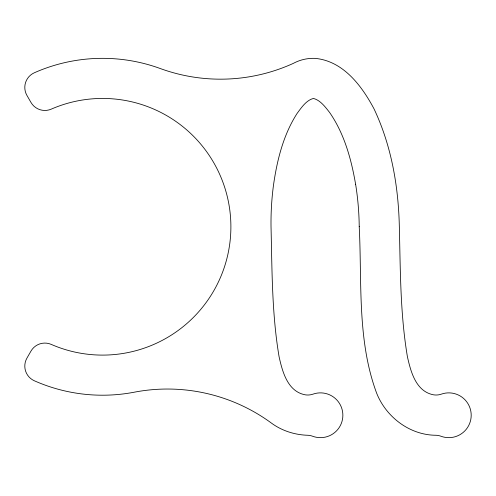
<?xml version="1.0" encoding="UTF-8"?>
<svg xmlns="http://www.w3.org/2000/svg" width="496" height="496" viewBox="0 0 496 496"><rect width="100%" height="100%" fill="white"/><g stroke="black" fill="none" stroke-linecap="round" stroke-linejoin="round"><path stroke-width="0.74" d="M355.601 184.258C351.292 159.092 344.274 133.598 329.555 112.394C325.258 106.962 320.397 100.254 313.447 98.437C306.206 100.26 301.339 107.725 297.073 113.466C283.266 134.968 277.016 160.363 273.457 185.392A286.688 286.688 0 0 0 271.027 226.771C272.099 270.171 271.82 313.9 279.105 356.829C282.46 371.851 287.661 391.598 305.313 394.835A16.039 16.039 0 0 0 313.069 394.122A22.401 22.401 0 0 1 342.866 415.474A22.401 22.401 0 0 1 312.672 436.257A16.039 16.039 0 0 0 307.663 435.265C294.698 434.868 281.778 430.77 271.324 423.02A175.776 175.776 0 0 0 133.629 392.317A168.435 168.435 0 0 1 34.348 380.779A16.039 16.039 0 0 1 26.939 358.106L30.963 351.112A16.039 16.039 0 0 1 51.28 344.416A128.334 128.334 0 0 0 230.888 226.771A128.334 128.334 0 0 0 51.28 109.126A16.039 16.039 0 0 1 30.963 102.424L26.939 95.437A16.039 16.039 0 0 1 34.348 72.763A168.435 168.435 0 0 1 160.363 68.566A175.776 175.776 0 0 0 293.353 63.364A42.247 42.247 0 0 1 315.109 58.367C343.22 60.996 361.683 85.696 373.978 108.767C391.239 145.198 398.319 185.523 399.311 225.606L399.317 225.742C400.427 269.415 400.117 313.41 407.396 356.624C410.756 371.702 415.915 391.567 433.647 394.835A16.039 16.039 0 0 0 441.403 394.122A22.401 22.401 0 0 1 471.2 415.474A22.401 22.401 0 0 1 441.006 436.257A16.039 16.039 0 0 0 435.996 435.265C409.826 435.147 386.136 417.148 376.638 393.148C356.953 340.281 362.055 282.119 359.222 226.771M359.216 226.238L359.216 226.157A286.632 286.632 0 0 0 355.62 184.252M359.222 226.697L359.216 226.312"/></g></svg>
